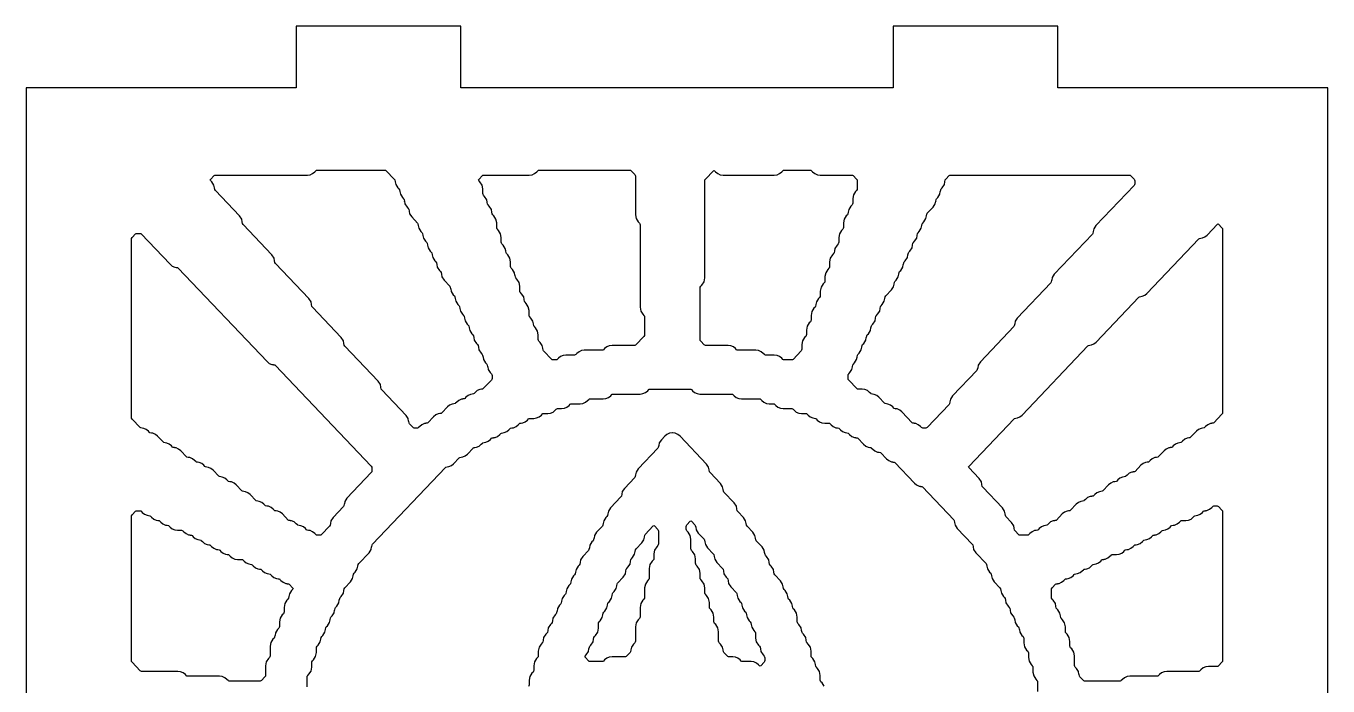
# Model space of a CAD drawing. Header units: millimetres. Extents: x 0 to 63, y 0 to 126.
# Drawn here: x 0 to 63.3, y 94 to 126 of the extents above; entities that cross this region are included whole.
import ezdxf

# ---------------------------------------------------------------- set-up
doc = ezdxf.new("R2010")
doc.units = ezdxf.units.MM
doc.layers.add('CUT', color=1, linetype='Continuous')

msp = doc.modelspace()

# ---------------------------------------------------------------- linework, layer by layer
at = {"layer": 'CUT'}
for points in [[(50.134, 0), (50.134, 3), (63.2679, 3), (63.2679, 123), (50.134, 123), (50.134, 126), (42.134, 126), (42.134, 123), (21.134, 123), (21.134, 126), (13.134, 126), (13.134, 123), (0, 123), (0, 3), (13.134, 3), (13.134, 0), (21.134, 0), (21.134, 3), (42.134, 3), (42.134, 0)], [(9.1692, 118.7594), (9.2012, 118.7637), (13.6708, 118.7637), (13.8043, 118.7819), (13.928, 118.835), (14.0331, 118.9192), (14.0867, 118.9755), (14.1119, 118.9957), (14.1438, 119), (17.4462, 119), (17.4781, 118.9957), (17.5033, 118.9755), (17.8965, 118.562), (17.9208, 118.524), (17.9383, 118.433), (17.9404, 118.4334), (17.965, 118.3054), (18.067, 118.1464), (18.1211, 118.0894), (18.1455, 118.0515), (18.163, 117.9604), (18.1651, 117.9608), (18.1897, 117.8328), (18.2916, 117.6738), (18.3458, 117.6168), (18.3701, 117.5789), (18.3877, 117.4878), (18.3897, 117.4882), (18.4143, 117.3602), (18.5163, 117.2012), (18.5705, 117.1442), (18.5948, 117.1063), (18.6123, 117.0153), (18.6144, 117.0156), (18.639, 116.8877), (18.741, 116.7286), (19.0198, 116.4354), (19.0441, 116.3974), (19.0617, 116.3064), (19.0637, 116.3068), (19.0883, 116.1788), (19.1903, 116.0198), (19.2445, 115.9628), (19.2688, 115.9249), (19.2863, 115.8338), (19.2884, 115.8342), (19.313, 115.7062), (19.415, 115.5472), (19.4691, 115.4902), (19.4935, 115.4523), (19.511, 115.3612), (19.5131, 115.3616), (19.5377, 115.2337), (19.6396, 115.0746), (19.6938, 115.0177), (19.7181, 114.9797), (19.7357, 114.8887), (19.7377, 114.8891), (19.7623, 114.7611), (19.8643, 114.6021), (19.9185, 114.5451), (19.9428, 114.5071), (19.9603, 114.4161), (19.9624, 114.4165), (19.987, 114.2885), (20.089, 114.1295), (20.1431, 114.0725), (20.1675, 114.0346), (20.185, 113.9435), (20.1871, 113.9439), (20.2117, 113.8159), (20.3136, 113.6569), (20.5925, 113.3637), (20.6168, 113.3257), (20.6343, 113.2347), (20.6364, 113.2351), (20.661, 113.1071), (20.763, 112.9481), (20.8171, 112.8911), (20.8415, 112.8531), (20.859, 112.7621), (20.8611, 112.7625), (20.8857, 112.6345), (20.9876, 112.4755), (21.0418, 112.4185), (21.0661, 112.3806), (21.0837, 112.2895), (21.0857, 112.2899), (21.1103, 112.1619), (21.2123, 112.0029), (21.2665, 111.9459), (21.2908, 111.908), (21.3083, 111.8169), (21.3104, 111.8173), (21.335, 111.6894), (21.437, 111.5303), (21.4911, 111.4734), (21.5155, 111.4354), (21.533, 111.3444), (21.5351, 111.3448), (21.5597, 111.2168), (21.6616, 111.0578), (21.7158, 111.0008), (21.7401, 110.9628), (21.7577, 110.8718), (21.7597, 110.8722), (21.7843, 110.7442), (21.8863, 110.5852), (21.9405, 110.5282), (21.9648, 110.4903), (21.9823, 110.3992), (21.9844, 110.3996), (22.009, 110.2716), (22.111, 110.1126), (22.1651, 110.0556), (22.1895, 110.0177), (22.207, 109.9266), (22.2091, 109.927), (22.2337, 109.7991), (22.3356, 109.64), (22.3898, 109.5831), (22.4141, 109.5451), (22.4317, 109.4541), (22.4337, 109.4545), (22.4583, 109.3265), (22.5603, 109.1675), (22.6145, 109.1105), (22.6388, 109.0725), (22.6473, 109.0283), (22.6473, 108.8873), (22.6388, 108.8431), (22.6145, 108.8051), (22.2213, 108.3916), (22.1961, 108.3714), (22.1306, 108.3625), (22.1311, 108.3594), (22.0544, 108.3489), (21.9306, 108.2958), (21.8255, 108.2116), (21.772, 108.1553), (21.7468, 108.1351), (21.6813, 108.1262), (21.6817, 108.1231), (21.605, 108.1127), (21.4813, 108.0596), (21.3762, 107.9753), (21.3226, 107.919), (21.2975, 107.8989), (21.232, 107.89), (21.2324, 107.8868), (21.1557, 107.8764), (21.0319, 107.8233), (20.9268, 107.739), (20.8733, 107.6827), (20.8481, 107.6626), (20.7826, 107.6537), (20.7831, 107.6505), (20.7064, 107.6401), (20.5826, 107.587), (20.4775, 107.5028), (20.1993, 107.2102), (20.1741, 107.19), (20.1086, 107.1811), (20.1091, 107.1779), (20.0324, 107.1675), (19.9086, 107.1144), (19.8035, 107.0302), (19.5253, 106.7376), (19.5001, 106.7174), (19.4346, 106.7085), (19.4351, 106.7054), (19.3584, 106.6949), (19.2346, 106.6418), (19.1295, 106.5576), (19.076, 106.5013), (19.0508, 106.4811), (19.0188, 106.4768), (18.8618, 106.4768), (18.8299, 106.4811), (18.8047, 106.5013), (18.6362, 106.6785), (18.6118, 106.7165), (18.5943, 106.8075), (18.5923, 106.8071), (18.5676, 106.9351), (18.4657, 107.0941), (17.2882, 108.3326), (17.2638, 108.3705), (17.2463, 108.4615), (17.2443, 108.4611), (17.2196, 108.5891), (17.1177, 108.7481), (15.4908, 110.4591), (15.4665, 110.4971), (15.449, 110.5881), (15.4469, 110.5877), (15.4223, 110.7157), (15.3203, 110.8747), (13.9182, 112.3494), (13.8938, 112.3874), (13.8763, 112.4784), (13.8743, 112.478), (13.8496, 112.606), (13.7477, 112.765), (12.1208, 114.476), (12.0965, 114.5139), (12.079, 114.605), (12.0769, 114.6046), (12.0523, 114.7326), (11.9503, 114.8916), (10.5482, 116.3663), (10.5238, 116.4042), (10.5063, 116.4953), (10.5043, 116.4949), (10.4796, 116.6229), (10.3777, 116.7819), (9.2002, 118.0203), (9.1758, 118.0583), (9.1583, 118.1493), (9.1563, 118.1489), (9.1316, 118.2769), (9.0297, 118.4359), (8.9689, 118.4998), (8.9497, 118.5274), (8.9689, 118.555), (9.144, 118.7392)], [(22.1998, 118.7594), (22.2318, 118.7637), (24.4548, 118.7637), (24.5882, 118.7819), (24.712, 118.835), (24.8171, 118.9192), (24.8707, 118.9755), (24.8958, 118.9957), (24.9278, 119), (29.3535, 119), (29.3854, 118.9957), (29.4106, 118.9755), (29.5791, 118.7982), (29.6035, 118.7603), (29.612, 118.7161), (29.612, 116.8369), (29.6477, 116.6514), (29.7496, 116.4924), (29.8038, 116.4354), (29.8281, 116.3974), (29.8366, 116.3532), (29.8366, 112.3474), (29.8723, 112.1619), (29.9743, 112.0029), (30.0285, 111.9459), (30.0528, 111.908), (30.0613, 111.8637), (30.0613, 111.0139), (30.0528, 110.9696), (30.0285, 110.9317), (29.6353, 110.5182), (29.6101, 110.498), (29.5781, 110.4937), (28.4785, 110.4937), (28.345, 110.4755), (28.2213, 110.4224), (28.1162, 110.3382), (28.0626, 110.2819), (28.0374, 110.2617), (28.0055, 110.2574), (27.1305, 110.2574), (26.997, 110.2392), (26.8733, 110.1861), (26.7682, 110.1019), (26.7146, 110.0456), (26.6894, 110.0254), (26.6575, 110.0211), (26.2318, 110.0211), (26.0984, 110.003), (25.9746, 109.9498), (25.8695, 109.8656), (25.816, 109.8093), (25.7908, 109.7892), (25.7588, 109.7848), (25.6018, 109.7848), (25.5698, 109.7892), (25.5447, 109.8093), (25.1515, 110.2228), (25.1272, 110.2608), (25.1096, 110.3518), (25.1076, 110.3514), (25.083, 110.4794), (24.981, 110.6384), (24.9268, 110.6954), (24.9025, 110.7334), (24.894, 110.7776), (24.894, 111.0028), (24.8583, 111.1883), (24.7563, 111.3473), (24.7022, 111.4043), (24.6778, 111.4422), (24.6603, 111.5333), (24.6582, 111.5329), (24.6336, 111.6608), (24.5317, 111.8199), (24.4775, 111.8769), (24.4532, 111.9148), (24.4446, 111.959), (24.4446, 112.1842), (24.409, 112.3697), (24.307, 112.5287), (24.2528, 112.5857), (24.2285, 112.6237), (24.211, 112.7147), (24.2089, 112.7143), (24.1843, 112.8423), (24.0823, 113.0013), (24.0282, 113.0583), (24.0038, 113.0962), (23.9953, 113.1405), (23.9953, 113.3656), (23.9596, 113.5511), (23.8577, 113.7102), (23.8035, 113.7672), (23.7792, 113.8051), (23.7616, 113.8961), (23.7596, 113.8957), (23.735, 114.0237), (23.633, 114.1827), (23.5788, 114.2397), (23.5545, 114.2777), (23.546, 114.3219), (23.546, 114.5471), (23.5103, 114.7326), (23.4083, 114.8916), (23.3542, 114.9486), (23.3298, 114.9865), (23.3123, 115.0776), (23.3102, 115.0772), (23.2856, 115.2052), (23.1837, 115.3642), (23.1295, 115.4212), (23.1052, 115.4591), (23.0966, 115.5034), (23.0966, 115.7285), (23.061, 115.914), (22.959, 116.073), (22.9048, 116.13), (22.8805, 116.168), (22.872, 116.2122), (22.872, 116.4374), (22.8363, 116.6229), (22.7343, 116.7819), (22.6802, 116.8389), (22.6558, 116.8768), (22.6383, 116.9679), (22.6362, 116.9675), (22.6116, 117.0954), (22.5097, 117.2545), (22.4555, 117.3115), (22.4312, 117.3494), (22.4136, 117.4404), (22.4116, 117.44), (22.387, 117.568), (22.285, 117.727), (22.2308, 117.784), (22.2065, 117.822), (22.198, 117.8662), (22.198, 118.0914), (22.1623, 118.2769), (22.0603, 118.4359), (21.9996, 118.4998), (21.9803, 118.5274), (21.9996, 118.555), (22.1747, 118.7392)], [(32.7658, 110.7334), (32.7573, 110.7776), (32.7573, 113.2815), (32.7658, 113.3257), (32.7901, 113.3637), (32.8443, 113.4206), (32.9463, 113.5797), (32.982, 113.7652), (32.982, 118.4798), (32.9905, 118.524), (33.0148, 118.562), (33.4033, 118.9706), (33.4313, 118.9918), (33.4593, 118.9706), (33.5081, 118.9192), (33.6133, 118.835), (33.737, 118.7819), (33.8705, 118.7637), (36.3621, 118.7637), (36.4956, 118.7819), (36.6193, 118.835), (36.7245, 118.9192), (36.778, 118.9755), (36.8032, 118.9957), (36.8351, 119), (38.1155, 119), (38.1474, 118.9957), (38.1726, 118.9755), (38.2261, 118.9192), (38.3313, 118.835), (38.455, 118.7819), (38.5885, 118.7637), (40.1375, 118.7637), (40.1694, 118.7594), (40.1946, 118.7392), (40.3631, 118.562), (40.3875, 118.524), (40.396, 118.4798), (40.396, 118.1025), (40.3875, 118.0583), (40.3631, 118.0203), (40.3089, 117.9633), (40.207, 117.8043), (40.1713, 117.6188), (40.1713, 117.3936), (40.1628, 117.3494), (40.1385, 117.3115), (40.0843, 117.2545), (39.9823, 117.0954), (39.9577, 116.9675), (39.9556, 116.9679), (39.9381, 116.8768), (39.9138, 116.8389), (39.8596, 116.7819), (39.7577, 116.6229), (39.722, 116.4374), (39.722, 116.2122), (39.7135, 116.168), (39.6891, 116.13), (39.6349, 116.073), (39.533, 115.914), (39.4973, 115.7285), (39.4973, 115.5034), (39.4888, 115.4591), (39.4645, 115.4212), (39.4103, 115.3642), (39.3083, 115.2052), (39.2837, 115.0772), (39.2816, 115.0776), (39.2641, 114.9865), (39.2398, 114.9486), (39.1856, 114.8916), (39.0837, 114.7326), (39.048, 114.5471), (39.048, 114.3219), (39.0395, 114.2777), (39.0151, 114.2397), (38.961, 114.1827), (38.859, 114.0237), (38.8233, 113.8382), (38.8233, 113.6131), (38.8148, 113.5688), (38.7905, 113.5309), (38.7363, 113.4739), (38.6343, 113.3149), (38.5986, 113.1294), (38.5986, 112.9042), (38.5901, 112.8599), (38.5658, 112.822), (38.5116, 112.765), (38.4097, 112.606), (38.385, 112.478), (38.383, 112.4784), (38.3655, 112.3874), (38.3411, 112.3494), (38.287, 112.2924), (38.185, 112.1334), (38.1493, 111.9479), (38.1493, 111.7228), (38.1408, 111.6785), (38.1165, 111.6406), (38.0623, 111.5836), (37.9603, 111.4246), (37.9246, 111.2391), (37.9246, 111.0139), (37.9161, 110.9696), (37.8918, 110.9317), (37.8376, 110.8747), (37.7357, 110.7157), (37.7, 110.5302), (37.7, 110.305), (37.6915, 110.2608), (37.6671, 110.2228), (37.2739, 109.8093), (37.2488, 109.7892), (37.2168, 109.7848), (36.8351, 109.7848), (36.8032, 109.7892), (36.778, 109.8093), (36.7245, 109.8656), (36.6193, 109.9498), (36.4956, 110.003), (36.3621, 110.0211), (35.9365, 110.0211), (35.9045, 110.0254), (35.8793, 110.0456), (35.8258, 110.1019), (35.7207, 110.1861), (35.5969, 110.2392), (35.4634, 110.2574), (34.5885, 110.2574), (34.5565, 110.2617), (34.5313, 110.2819), (34.4778, 110.3382), (34.3727, 110.4224), (34.2489, 110.4755), (34.1154, 110.4937), (33.0158, 110.4937), (32.9838, 110.498), (32.9587, 110.5182), (32.7901, 110.6954)], [(40.2041, 109.5831), (40.2583, 109.64), (40.3603, 109.7991), (40.3849, 109.927), (40.387, 109.9266), (40.4045, 110.0177), (40.4288, 110.0556), (40.483, 110.1126), (40.5849, 110.2716), (40.6096, 110.3996), (40.6116, 110.3992), (40.6291, 110.4903), (40.6535, 110.5282), (40.7077, 110.5852), (40.8096, 110.7442), (40.8342, 110.8722), (40.8363, 110.8718), (40.8538, 110.9628), (40.8781, 111.0008), (40.9323, 111.0578), (41.0343, 111.2168), (41.0589, 111.3448), (41.061, 111.3444), (41.0785, 111.4354), (41.1028, 111.4734), (41.157, 111.5303), (41.2589, 111.6894), (41.2836, 111.8173), (41.2856, 111.8169), (41.3031, 111.908), (41.3275, 111.9459), (41.3817, 112.0029), (41.4836, 112.1619), (41.5082, 112.2899), (41.5103, 112.2895), (41.5278, 112.3806), (41.5521, 112.4185), (41.6063, 112.4755), (41.7083, 112.6345), (41.7329, 112.7625), (41.735, 112.7621), (41.7525, 112.8531), (41.7768, 112.8911), (42.0556, 113.1843), (42.1576, 113.3434), (42.1822, 113.4713), (42.1843, 113.4709), (42.2018, 113.562), (42.2261, 113.5999), (42.2803, 113.6569), (42.3823, 113.8159), (42.4069, 113.9439), (42.409, 113.9435), (42.4265, 114.0346), (42.4508, 114.0725), (42.505, 114.1295), (42.6069, 114.2885), (42.6316, 114.4165), (42.6336, 114.4161), (42.6511, 114.5071), (42.6755, 114.5451), (42.7296, 114.6021), (42.8316, 114.7611), (42.8562, 114.8891), (42.8583, 114.8887), (42.8758, 114.9797), (42.9001, 115.0177), (42.9543, 115.0746), (43.0563, 115.2337), (43.0809, 115.3616), (43.083, 115.3612), (43.1005, 115.4523), (43.1248, 115.4902), (43.179, 115.5472), (43.2809, 115.7062), (43.3056, 115.8342), (43.3076, 115.8338), (43.3251, 115.9249), (43.3495, 115.9628), (43.4036, 116.0198), (43.5056, 116.1788), (43.5302, 116.3068), (43.5323, 116.3064), (43.5498, 116.3974), (43.5741, 116.4354), (43.6283, 116.4924), (43.7303, 116.6514), (43.7549, 116.7794), (43.757, 116.779), (43.7745, 116.87), (43.7988, 116.908), (44.0776, 117.2012), (44.1796, 117.3602), (44.2042, 117.4882), (44.2063, 117.4878), (44.2238, 117.5789), (44.2481, 117.6168), (44.3023, 117.6738), (44.4043, 117.8328), (44.4289, 117.9608), (44.431, 117.9604), (44.4485, 118.0515), (44.4728, 118.0894), (44.527, 118.1464), (44.6289, 118.3054), (44.6536, 118.4334), (44.6556, 118.433), (44.6731, 118.524), (44.6975, 118.562), (44.866, 118.7392), (44.8912, 118.7594), (44.9231, 118.7637), (53.6175, 118.7637), (53.6494, 118.7594), (53.6746, 118.7392), (53.8431, 118.562), (53.8674, 118.524), (53.876, 118.4798), (53.876, 118.3388), (53.8674, 118.2945), (53.8431, 118.2566), (51.9916, 116.3093), (51.8896, 116.1503), (51.865, 116.0223), (51.863, 116.0227), (51.8454, 115.9317), (51.8211, 115.8937), (49.9696, 113.9465), (49.8676, 113.7874), (49.843, 113.6595), (49.841, 113.6599), (49.8234, 113.5688), (49.7991, 113.5309), (48.1723, 111.8199), (48.0703, 111.6608), (48.0457, 111.5329), (48.0436, 111.5333), (48.0261, 111.4422), (48.0018, 111.4043), (46.3749, 109.6933), (46.273, 109.5343), (46.2484, 109.4063), (46.2463, 109.4067), (46.2288, 109.3156), (46.2045, 109.2777), (45.0269, 108.0393), (44.925, 107.8803), (44.9004, 107.7523), (44.8983, 107.7527), (44.8808, 107.6616), (44.8565, 107.6237), (43.7893, 106.5013), (43.7641, 106.4811), (43.7321, 106.4768), (43.5751, 106.4768), (43.5432, 106.4811), (43.518, 106.5013), (43.4645, 106.5576), (43.3593, 106.6418), (43.2356, 106.6949), (43.1589, 106.7054), (43.1593, 106.7085), (43.0938, 106.7174), (43.0687, 106.7376), (42.5658, 107.2665), (42.4607, 107.3507), (42.3369, 107.4038), (42.2602, 107.4142), (42.2606, 107.4174), (42.1952, 107.4263), (42.17, 107.4465), (42.1165, 107.5028), (42.0113, 107.587), (41.8876, 107.6401), (41.8109, 107.6505), (41.8113, 107.6537), (41.7458, 107.6626), (41.7207, 107.6827), (41.4425, 107.9753), (41.3373, 108.0596), (41.2136, 108.1127), (41.1369, 108.1231), (41.1373, 108.1262), (41.0718, 108.1351), (41.0467, 108.1553), (40.9931, 108.2116), (40.888, 108.2958), (40.7642, 108.3489), (40.6308, 108.3671), (40.4298, 108.3671), (40.3978, 108.3714), (40.3727, 108.3916), (39.9795, 108.8051), (39.9551, 108.8431), (39.9466, 108.8873), (39.9466, 109.0283), (39.9551, 109.0725), (39.9795, 109.1105), (40.0337, 109.1675), (40.1356, 109.3265), (40.1602, 109.4545), (40.1623, 109.4541), (40.1798, 109.5451)], [(5.5388, 115.9283), (5.5708, 115.9239), (5.596, 115.9038), (6.9975, 114.4297), (7.1026, 114.3455), (7.2264, 114.2924), (7.3031, 114.282), (7.3027, 114.2788), (7.3681, 114.2699), (7.3933, 114.2497), (11.7155, 109.704), (11.8206, 109.6198), (11.9444, 109.5667), (12.0211, 109.5562), (12.0206, 109.5531), (12.0861, 109.5442), (12.1113, 109.524), (16.7732, 104.621), (16.7975, 104.5831), (16.806, 104.5388), (16.806, 104.3979), (16.7975, 104.3536), (16.7732, 104.3157), (15.5956, 103.0773), (15.4937, 102.9182), (15.4691, 102.7903), (15.467, 102.7907), (15.4495, 102.6996), (15.4252, 102.6617), (14.9216, 102.1321), (14.8197, 101.9731), (14.7951, 101.8451), (14.793, 101.8455), (14.7755, 101.7545), (14.7512, 101.7165), (14.358, 101.303), (14.3328, 101.2828), (14.3008, 101.2785), (14.1438, 101.2785), (14.1119, 101.2828), (14.0867, 101.303), (14.0331, 101.3593), (13.928, 101.4435), (13.8043, 101.4966), (13.7276, 101.5071), (13.728, 101.5102), (13.6625, 101.5191), (13.6373, 101.5393), (13.5838, 101.5956), (13.4787, 101.6798), (13.3549, 101.7329), (13.2782, 101.7433), (13.2787, 101.7465), (13.2132, 101.7554), (13.188, 101.7756), (13.1345, 101.8319), (13.0294, 101.9161), (12.9056, 101.9692), (12.8289, 101.9796), (12.8293, 101.9828), (12.7639, 101.9917), (12.7387, 102.0119), (12.4605, 102.3044), (12.3554, 102.3887), (12.2316, 102.4418), (12.1549, 102.4522), (12.1553, 102.4554), (12.0899, 102.4643), (12.0647, 102.4844), (12.0111, 102.5407), (11.906, 102.625), (11.7823, 102.6781), (11.7056, 102.6885), (11.706, 102.6916), (11.6405, 102.7005), (11.6154, 102.7207), (11.5618, 102.777), (11.4567, 102.8612), (11.3329, 102.9143), (11.2562, 102.9248), (11.2567, 102.9279), (11.1912, 102.9368), (11.166, 102.957), (10.8878, 103.2496), (10.7827, 103.3338), (10.6589, 103.3869), (10.5822, 103.3973), (10.5827, 103.4005), (10.5172, 103.4094), (10.492, 103.4296), (10.2138, 103.7222), (10.1087, 103.8064), (9.9849, 103.8595), (9.9082, 103.8699), (9.9087, 103.8731), (9.8432, 103.882), (9.818, 103.9022), (9.7645, 103.9585), (9.6594, 104.0427), (9.5356, 104.0958), (9.4589, 104.1062), (9.4593, 104.1094), (9.3939, 104.1183), (9.3687, 104.1384), (9.0905, 104.431), (8.9854, 104.5152), (8.8616, 104.5684), (8.7849, 104.5788), (8.7853, 104.5819), (8.7199, 104.5908), (8.6947, 104.611), (8.6412, 104.6673), (8.536, 104.7515), (8.4123, 104.8046), (8.3356, 104.8151), (8.336, 104.8182), (8.2705, 104.8271), (8.2454, 104.8473), (8.1918, 104.9036), (8.0867, 104.9878), (7.9629, 105.0409), (7.8862, 105.0514), (7.8867, 105.0545), (7.8212, 105.0634), (7.796, 105.0836), (7.5178, 105.3762), (7.4127, 105.4604), (7.2889, 105.5135), (7.2122, 105.5239), (7.2127, 105.5271), (7.1472, 105.536), (7.122, 105.5562), (7.0685, 105.6125), (6.9634, 105.6967), (6.8396, 105.7498), (6.7629, 105.7602), (6.7633, 105.7634), (6.6979, 105.7723), (6.6727, 105.7924), (6.3945, 106.085), (6.2894, 106.1693), (6.1656, 106.2224), (6.0889, 106.2328), (6.0893, 106.236), (6.0239, 106.2449), (5.9987, 106.265), (5.9452, 106.3213), (5.84, 106.4055), (5.7163, 106.4587), (5.6396, 106.4691), (5.64, 106.4722), (5.5745, 106.4811), (5.5494, 106.5013), (5.1562, 106.9148), (5.1318, 106.9528), (5.1233, 106.997), (5.1233, 115.6443), (5.1318, 115.6886), (5.1562, 115.7265), (5.3247, 115.9038), (5.3499, 115.9239), (5.3818, 115.9283)], [(48.0365, 106.945), (48.102, 106.9539), (48.1015, 106.9571), (48.1782, 106.9675), (48.302, 107.0206), (48.4071, 107.1048), (51.606, 110.4692), (51.6312, 110.4893), (51.6966, 110.4982), (51.6962, 110.5014), (51.7729, 110.5118), (51.8967, 110.5649), (52.0018, 110.6491), (54.0773, 112.832), (54.1025, 112.8522), (54.168, 112.8611), (54.1675, 112.8643), (54.2442, 112.8747), (54.368, 112.9278), (54.4731, 113.012), (56.998, 115.6675), (57.0231, 115.6876), (57.0886, 115.6965), (57.0882, 115.6997), (57.1649, 115.7101), (57.2887, 115.7632), (57.3938, 115.8475), (57.892, 116.3714), (57.92, 116.3926), (57.9479, 116.3714), (58.1118, 116.1991), (58.1361, 116.1612), (58.1446, 116.1169), (58.1446, 107.2333), (58.1361, 107.1891), (58.1118, 107.1511), (57.7186, 106.7376), (57.6934, 106.7174), (57.6279, 106.7085), (57.6284, 106.7054), (57.5517, 106.6949), (57.4279, 106.6418), (57.3228, 106.5576), (57.2693, 106.5013), (57.2441, 106.4811), (57.1786, 106.4722), (57.179, 106.4691), (57.1024, 106.4587), (56.9786, 106.4055), (56.8735, 106.3213), (56.5953, 106.0287), (56.5701, 106.0086), (56.5046, 105.9997), (56.505, 105.9965), (56.4284, 105.9861), (56.3046, 105.933), (56.1995, 105.8488), (56.1459, 105.7924), (56.1208, 105.7723), (56.0553, 105.7634), (56.0557, 105.7602), (55.979, 105.7498), (55.8552, 105.6967), (55.7501, 105.6125), (55.6966, 105.5562), (55.6714, 105.536), (55.6059, 105.5271), (55.6064, 105.5239), (55.5297, 105.5135), (55.4059, 105.4604), (55.3008, 105.3762), (55.0226, 105.0836), (54.9974, 105.0634), (54.9319, 105.0545), (54.9324, 105.0514), (54.8557, 105.0409), (54.7319, 104.9878), (54.6268, 104.9036), (54.5733, 104.8473), (54.5481, 104.8271), (54.4826, 104.8182), (54.483, 104.8151), (54.4064, 104.8046), (54.2826, 104.7515), (54.1775, 104.6673), (53.8993, 104.3747), (53.8741, 104.3546), (53.8086, 104.3457), (53.809, 104.3425), (53.7324, 104.3321), (53.6086, 104.279), (53.5035, 104.1947), (53.4499, 104.1384), (53.4248, 104.1183), (53.3593, 104.1094), (53.3597, 104.1062), (53.283, 104.0958), (53.1592, 104.0427), (53.0541, 103.9585), (53.0006, 103.9022), (52.9754, 103.882), (52.9099, 103.8731), (52.9104, 103.8699), (52.8337, 103.8595), (52.7099, 103.8064), (52.6048, 103.7222), (52.3266, 103.4296), (52.3014, 103.4094), (52.2359, 103.4005), (52.2364, 103.3973), (52.1597, 103.3869), (52.0359, 103.3338), (51.9308, 103.2496), (51.8773, 103.1933), (51.8521, 103.1731), (51.7866, 103.1642), (51.787, 103.1611), (51.7104, 103.1506), (51.5866, 103.0975), (51.4815, 103.0133), (51.4279, 102.957), (51.4028, 102.9368), (51.3373, 102.9279), (51.3377, 102.9248), (51.261, 102.9143), (51.1372, 102.8612), (51.0321, 102.777), (50.7539, 102.4844), (50.7288, 102.4643), (50.6633, 102.4554), (50.6637, 102.4522), (50.587, 102.4418), (50.4632, 102.3887), (50.3581, 102.3044), (50.0799, 102.0119), (50.0548, 101.9917), (49.9893, 101.9828), (49.9897, 101.9796), (49.913, 101.9692), (49.7892, 101.9161), (49.6841, 101.8319), (49.6306, 101.7756), (49.6054, 101.7554), (49.5399, 101.7465), (49.5404, 101.7433), (49.4637, 101.7329), (49.3399, 101.6798), (49.2348, 101.5956), (49.1813, 101.5393), (49.1561, 101.5191), (49.0906, 101.5102), (49.091, 101.5071), (49.0144, 101.4966), (48.8906, 101.4435), (48.7855, 101.3593), (48.7319, 101.303), (48.7068, 101.2828), (48.6748, 101.2785), (48.2931, 101.2785), (48.2612, 101.2828), (48.236, 101.303), (48.0675, 101.4802), (48.0431, 101.5182), (48.0256, 101.6092), (48.0236, 101.6088), (47.9989, 101.7368), (47.897, 101.8958), (47.6181, 102.1891), (47.5938, 102.227), (47.5763, 102.3181), (47.5742, 102.3177), (47.5496, 102.4457), (47.4476, 102.6047), (46.4948, 103.6068), (46.4705, 103.6448), (46.453, 103.7358), (46.4509, 103.7354), (46.4263, 103.8634), (46.3243, 104.0224), (45.8142, 104.5589), (45.795, 104.5865), (45.8142, 104.6141), (48.0113, 106.9249)], [(49.8648, 98.1722), (49.8405, 98.2102), (49.832, 98.2544), (49.832, 98.6317), (49.8405, 98.6759), (49.8648, 98.7139), (50.0333, 98.8911), (50.0585, 98.9113), (50.124, 98.9202), (50.1235, 98.9233), (50.2002, 98.9338), (50.324, 98.9869), (50.4291, 99.0711), (50.4826, 99.1274), (50.5078, 99.1476), (50.5733, 99.1565), (50.5729, 99.1596), (50.6496, 99.17), (50.7733, 99.2231), (50.8784, 99.3074), (50.932, 99.3637), (50.9572, 99.3838), (51.0226, 99.3927), (51.0222, 99.3959), (51.0989, 99.4063), (51.2227, 99.4594), (51.3278, 99.5437), (51.3813, 99.6), (51.4065, 99.6201), (51.472, 99.629), (51.4715, 99.6322), (51.5482, 99.6426), (51.672, 99.6957), (51.7771, 99.7799), (51.8306, 99.8362), (51.8558, 99.8564), (51.9213, 99.8653), (51.9209, 99.8685), (51.9976, 99.8789), (52.1213, 99.932), (52.2264, 100.0162), (52.28, 100.0725), (52.3052, 100.0927), (52.3706, 100.1016), (52.3702, 100.1048), (52.4469, 100.1152), (52.5707, 100.1683), (52.6758, 100.2525), (52.7293, 100.3088), (52.7545, 100.329), (52.7864, 100.3333), (52.9874, 100.3333), (53.1209, 100.3515), (53.2447, 100.4046), (53.3498, 100.4888), (53.4033, 100.5451), (53.4285, 100.5653), (53.494, 100.5742), (53.4935, 100.5773), (53.5702, 100.5878), (53.694, 100.6409), (53.7991, 100.7251), (53.8526, 100.7814), (53.8778, 100.8016), (53.9433, 100.8105), (53.9429, 100.8136), (54.0196, 100.824), (54.1433, 100.8772), (54.2484, 100.9614), (54.302, 101.0177), (54.3272, 101.0378), (54.3926, 101.0468), (54.3922, 101.0499), (54.4689, 101.0603), (54.5927, 101.1134), (54.6978, 101.1977), (54.7513, 101.254), (54.7765, 101.2741), (54.842, 101.283), (54.8415, 101.2862), (54.9182, 101.2966), (55.042, 101.3497), (55.1471, 101.434), (55.2006, 101.4903), (55.2258, 101.5104), (55.2913, 101.5193), (55.2909, 101.5225), (55.3676, 101.5329), (55.4913, 101.586), (55.5964, 101.6702), (55.65, 101.7265), (55.6751, 101.7467), (55.7406, 101.7556), (55.7402, 101.7588), (55.8169, 101.7692), (55.9407, 101.8223), (56.0458, 101.9065), (56.0993, 101.9628), (56.1245, 101.983), (56.1564, 101.9873), (56.3574, 101.9873), (56.4909, 102.0055), (56.6147, 102.0586), (56.7198, 102.1428), (56.7733, 102.1991), (56.7985, 102.2193), (56.864, 102.2282), (56.8635, 102.2313), (56.9402, 102.2418), (57.064, 102.2949), (57.1691, 102.3791), (57.2226, 102.4354), (57.2478, 102.4556), (57.3133, 102.4645), (57.3129, 102.4676), (57.3896, 102.4781), (57.5133, 102.5312), (57.6184, 102.6154), (57.672, 102.6717), (57.6971, 102.6919), (57.7291, 102.6962), (57.8861, 102.6962), (57.9181, 102.6919), (57.9433, 102.6717), (58.1118, 102.4945), (58.1361, 102.4565), (58.1446, 102.4123), (58.1446, 95.1827), (58.1361, 95.1384), (58.1118, 95.1005), (57.9433, 94.9232), (57.9181, 94.9031), (57.8861, 94.8987), (57.4605, 94.8987), (57.327, 94.8806), (57.2032, 94.8275), (57.0981, 94.7433), (57.0446, 94.687), (57.0194, 94.6668), (56.9875, 94.6624), (55.4385, 94.6624), (55.305, 94.6443), (55.1812, 94.5912), (55.0761, 94.507), (55.0226, 94.4507), (54.9974, 94.4305), (54.9655, 94.4262), (53.6411, 94.4262), (53.5077, 94.408), (53.3839, 94.3549), (53.2788, 94.2707), (53.2253, 94.2144), (53.2001, 94.1942), (53.1681, 94.1899), (51.4384, 94.1899), (51.4065, 94.1942), (51.3813, 94.2144), (51.2128, 94.3916), (51.1885, 94.4296), (51.171, 94.5206), (51.1689, 94.5202), (51.1443, 94.6482), (51.0423, 94.8072), (50.9881, 94.8642), (50.9638, 94.9021), (50.9553, 94.9464), (50.9553, 95.4078), (50.9196, 95.5933), (50.8176, 95.7524), (50.7635, 95.8093), (50.7391, 95.8473), (50.7306, 95.8915), (50.7306, 96.1167), (50.6949, 96.3022), (50.593, 96.4612), (50.5388, 96.5182), (50.5145, 96.5561), (50.506, 96.6004), (50.506, 96.8256), (50.4703, 97.0111), (50.3683, 97.1701), (50.3141, 97.2271), (50.2898, 97.265), (50.2723, 97.3561), (50.2702, 97.3557), (50.2456, 97.4836), (50.1436, 97.6427), (50.0895, 97.6996), (50.0651, 97.7376), (50.0476, 97.8286), (50.0456, 97.8282), (50.0209, 97.9562), (49.919, 98.1152)], [(5.3247, 102.4354), (5.3499, 102.4556), (5.3818, 102.4599), (5.5388, 102.4599), (5.5708, 102.4556), (5.596, 102.4354), (5.6495, 102.3791), (5.7546, 102.2949), (5.8784, 102.2418), (5.9551, 102.2313), (5.9547, 102.2282), (6.0201, 102.2193), (6.0453, 102.1991), (6.0988, 102.1428), (6.204, 102.0586), (6.3277, 102.0055), (6.4044, 101.9951), (6.404, 101.9919), (6.4695, 101.983), (6.4946, 101.9628), (6.5482, 101.9065), (6.6533, 101.8223), (6.7771, 101.7692), (6.8537, 101.7588), (6.8533, 101.7556), (6.9188, 101.7467), (6.944, 101.7265), (6.9975, 101.6702), (7.1026, 101.586), (7.2264, 101.5329), (7.3599, 101.5148), (7.5608, 101.5148), (7.5928, 101.5104), (7.618, 101.4903), (7.6715, 101.434), (7.7766, 101.3497), (7.9004, 101.2966), (7.9771, 101.2862), (7.9767, 101.283), (8.0421, 101.2741), (8.0673, 101.254), (8.1208, 101.1977), (8.226, 101.1134), (8.3497, 101.0603), (8.4264, 101.0499), (8.426, 101.0468), (8.4915, 101.0378), (8.5166, 101.0177), (8.5702, 100.9614), (8.6753, 100.8772), (8.7991, 100.824), (8.8757, 100.8136), (8.8753, 100.8105), (8.9408, 100.8016), (8.966, 100.7814), (9.0195, 100.7251), (9.1246, 100.6409), (9.2484, 100.5878), (9.3251, 100.5773), (9.3247, 100.5742), (9.3901, 100.5653), (9.4153, 100.5451), (9.4688, 100.4888), (9.5739, 100.4046), (9.6977, 100.3515), (9.7744, 100.3411), (9.774, 100.3379), (9.8395, 100.329), (9.8646, 100.3088), (9.9182, 100.2525), (10.0233, 100.1683), (10.1471, 100.1152), (10.2805, 100.097), (10.4815, 100.097), (10.5135, 100.0927), (10.5386, 100.0725), (10.5922, 100.0162), (10.6973, 99.932), (10.8211, 99.8789), (10.8977, 99.8685), (10.8973, 99.8653), (10.9628, 99.8564), (10.988, 99.8362), (11.0415, 99.7799), (11.1466, 99.6957), (11.2704, 99.6426), (11.3471, 99.6322), (11.3466, 99.629), (11.4121, 99.6201), (11.4373, 99.6), (11.4908, 99.5437), (11.5959, 99.4594), (11.7197, 99.4063), (11.7964, 99.3959), (11.796, 99.3927), (11.8615, 99.3838), (11.8866, 99.3637), (11.9402, 99.3074), (12.0453, 99.2231), (12.1691, 99.17), (12.2457, 99.1596), (12.2453, 99.1565), (12.3108, 99.1476), (12.336, 99.1274), (12.3895, 99.0711), (12.4946, 98.9869), (12.6184, 98.9338), (12.6951, 98.9233), (12.6946, 98.9202), (12.7601, 98.9113), (12.7853, 98.8911), (12.9604, 98.7069), (12.9796, 98.6793), (12.9604, 98.6517), (12.8996, 98.5878), (12.7977, 98.4288), (12.7731, 98.3008), (12.771, 98.3012), (12.7535, 98.2102), (12.7292, 98.1722), (12.675, 98.1152), (12.573, 97.9562), (12.5373, 97.7707), (12.5373, 97.5455), (12.5288, 97.5013), (12.5045, 97.4634), (12.4503, 97.4064), (12.3483, 97.2473), (12.3127, 97.0618), (12.3127, 96.8367), (12.3041, 96.7924), (12.2798, 96.7545), (12.2256, 96.6975), (12.1237, 96.5385), (12.0991, 96.4105), (12.097, 96.4109), (12.0795, 96.3199), (12.0552, 96.2819), (12.001, 96.2249), (11.899, 96.0659), (11.8633, 95.8804), (11.8633, 95.419), (11.8548, 95.3747), (11.8305, 95.3368), (11.7763, 95.2798), (11.6743, 95.1208), (11.6387, 94.9353), (11.6387, 94.4738), (11.6301, 94.4296), (11.6058, 94.3916), (11.4373, 94.2144), (11.4121, 94.1942), (11.3802, 94.1899), (9.8752, 94.1899), (9.8432, 94.1942), (9.818, 94.2144), (9.7645, 94.2707), (9.6594, 94.3549), (9.5356, 94.408), (9.4021, 94.4262), (7.8532, 94.4262), (7.8212, 94.4305), (7.796, 94.4507), (7.7425, 94.507), (7.6374, 94.5912), (7.5136, 94.6443), (7.3801, 94.6624), (5.6065, 94.6624), (5.5745, 94.6668), (5.5494, 94.687), (5.1562, 95.1005), (5.1318, 95.1384), (5.1233, 95.1827), (5.1233, 102.176), (5.1318, 102.2202), (5.1562, 102.2582)], [(32.5241, 101.7477), (32.5416, 101.6566), (32.5437, 101.657), (32.5683, 101.529), (32.6703, 101.37), (32.9491, 101.0767), (32.9735, 101.0388), (32.991, 100.9477), (32.993, 100.9481), (33.0177, 100.8202), (33.1196, 100.6611), (33.3985, 100.3679), (33.4228, 100.3299), (33.4403, 100.2389), (33.4424, 100.2393), (33.467, 100.1113), (33.569, 99.9523), (33.8478, 99.659), (33.8721, 99.6211), (33.8896, 99.53), (33.8917, 99.5304), (33.9163, 99.4024), (34.0183, 99.2434), (34.0725, 99.1864), (34.0968, 99.1485), (34.1143, 99.0574), (34.1164, 99.0578), (34.141, 98.9299), (34.243, 98.7708), (34.5218, 98.4776), (34.5461, 98.4396), (34.5636, 98.3486), (34.5657, 98.349), (34.5903, 98.221), (34.6923, 98.062), (34.7465, 98.005), (34.7708, 97.9671), (34.7883, 97.876), (34.7904, 97.8764), (34.815, 97.7484), (34.917, 97.5894), (34.9711, 97.5324), (34.9955, 97.4945), (35.013, 97.4034), (35.015, 97.4038), (35.0397, 97.2759), (35.1416, 97.1168), (35.1958, 97.0599), (35.2201, 97.0219), (35.2376, 96.9309), (35.2397, 96.9313), (35.2643, 96.8033), (35.3663, 96.6443), (35.4205, 96.5873), (35.4448, 96.5493), (35.4533, 96.5051), (35.4533, 96.2799), (35.489, 96.0944), (35.591, 95.9354), (35.6451, 95.8784), (35.6695, 95.8405), (35.687, 95.7494), (35.689, 95.7498), (35.7137, 95.6219), (35.8156, 95.4628), (35.8698, 95.4058), (35.8941, 95.3679), (35.9026, 95.3237), (35.9026, 95.1827), (35.8941, 95.1384), (35.8698, 95.1005), (35.706, 94.9282), (35.678, 94.907), (35.65, 94.9282), (35.6011, 94.9796), (35.496, 95.0638), (35.3722, 95.1169), (35.2388, 95.135), (34.8131, 95.135), (34.7812, 95.1394), (34.756, 95.1595), (34.7025, 95.2158), (34.5974, 95.3001), (34.4736, 95.3532), (34.3401, 95.3713), (34.1391, 95.3713), (34.1072, 95.3757), (34.082, 95.3958), (33.9135, 95.5731), (33.8892, 95.611), (33.8716, 95.702), (33.8696, 95.7017), (33.845, 95.8296), (33.743, 95.9887), (33.6888, 96.0456), (33.6645, 96.0836), (33.656, 96.1278), (33.656, 96.5893), (33.6203, 96.7748), (33.5183, 96.9338), (33.4641, 96.9908), (33.4398, 97.0287), (33.4313, 97.073), (33.4313, 97.2981), (33.3956, 97.4836), (33.2937, 97.6427), (33.2395, 97.6996), (33.2152, 97.7376), (33.2066, 97.7818), (33.2066, 98.007), (33.171, 98.1925), (33.069, 98.3515), (33.0148, 98.4085), (32.9905, 98.4464), (32.982, 98.4907), (32.982, 98.7158), (32.9463, 98.9014), (32.8443, 99.0604), (32.7901, 99.1174), (32.7658, 99.1553), (32.7573, 99.1996), (32.7573, 99.4247), (32.7216, 99.6102), (32.6197, 99.7692), (32.5655, 99.8262), (32.5412, 99.8642), (32.5326, 99.9084), (32.5326, 100.1336), (32.497, 100.3191), (32.395, 100.4781), (32.3408, 100.5351), (32.3165, 100.573), (32.308, 100.6173), (32.308, 101.0787), (32.2723, 101.2642), (32.1703, 101.4232), (32.1161, 101.4802), (32.0918, 101.5182), (32.0833, 101.5624), (32.0833, 101.7034), (32.0918, 101.7477), (32.1161, 101.7856), (32.28, 101.9579), (32.308, 101.9791), (32.336, 101.9579), (32.4998, 101.7856)], [(27.3296, 95.6219), (27.3542, 95.7498), (27.3563, 95.7494), (27.3738, 95.8405), (27.3981, 95.8784), (27.4523, 95.9354), (27.5543, 96.0944), (27.5789, 96.2224), (27.581, 96.222), (27.5985, 96.3131), (27.6228, 96.351), (27.677, 96.408), (27.779, 96.567), (27.8146, 96.7525), (27.8146, 96.9777), (27.8232, 97.0219), (27.8475, 97.0599), (27.9017, 97.1168), (28.0036, 97.2759), (28.0282, 97.4038), (28.0303, 97.4034), (28.0478, 97.4945), (28.0721, 97.5324), (28.1263, 97.5894), (28.2283, 97.7484), (28.2529, 97.8764), (28.255, 97.876), (28.2725, 97.9671), (28.2968, 98.005), (28.351, 98.062), (28.453, 98.221), (28.4776, 98.349), (28.4796, 98.3486), (28.4972, 98.4396), (28.5215, 98.4776), (28.5757, 98.5346), (28.6776, 98.6936), (28.7022, 98.8216), (28.7043, 98.8212), (28.7218, 98.9122), (28.7461, 98.9501), (29.025, 99.2434), (29.127, 99.4024), (29.1516, 99.5304), (29.1536, 99.53), (29.1712, 99.6211), (29.1955, 99.659), (29.2497, 99.716), (29.3516, 99.875), (29.3762, 100.003), (29.3783, 100.0026), (29.3958, 100.0936), (29.4201, 100.1316), (29.4743, 100.1886), (29.5763, 100.3476), (29.6009, 100.4756), (29.603, 100.4752), (29.6205, 100.5662), (29.6448, 100.6042), (29.9237, 100.8974), (30.0256, 101.0565), (30.0502, 101.1844), (30.0523, 101.184), (30.0698, 101.2751), (30.0941, 101.313), (30.4827, 101.7216), (30.5106, 101.7428), (30.5386, 101.7216), (30.7025, 101.5493), (30.7268, 101.5114), (30.7353, 101.4671), (30.7353, 100.8536), (30.7268, 100.8093), (30.7025, 100.7714), (30.6483, 100.7144), (30.5463, 100.5554), (30.5106, 100.3699), (30.5106, 100.1447), (30.5021, 100.1004), (30.4778, 100.0625), (30.4236, 100.0055), (30.3217, 99.8465), (30.286, 99.661), (30.286, 99.1996), (30.2775, 99.1553), (30.2531, 99.1174), (30.199, 99.0604), (30.097, 98.9014), (30.0613, 98.7158), (30.0613, 98.2544), (30.0528, 98.2102), (30.0285, 98.1722), (29.9743, 98.1152), (29.8723, 97.9562), (29.8366, 97.7707), (29.8366, 97.3093), (29.8281, 97.265), (29.8038, 97.2271), (29.7496, 97.1701), (29.6477, 97.0111), (29.612, 96.8256), (29.612, 96.1278), (29.6035, 96.0836), (29.5791, 96.0456), (29.525, 95.9887), (29.423, 95.8296), (29.3984, 95.7017), (29.3963, 95.702), (29.3788, 95.611), (29.3545, 95.5731), (29.186, 95.3958), (29.1608, 95.3757), (29.1288, 95.3713), (28.4785, 95.3713), (28.345, 95.3532), (28.2213, 95.3001), (28.1162, 95.2158), (28.0626, 95.1595), (28.0374, 95.1394), (28.0055, 95.135), (27.3991, 95.135), (27.3672, 95.1394), (27.342, 95.1595), (27.1669, 95.3437), (27.1477, 95.3713), (27.1669, 95.3989), (27.2277, 95.4628)]]:
    msp.add_lwpolyline(points, close=True, dxfattribs=at)
for points in [[(13.6607, 93.9171), (13.6607, 94.3785), (13.6692, 94.4228), (13.6935, 94.4607), (13.7477, 94.5177), (13.8496, 94.6767), (13.8853, 94.8622), (13.8853, 95.0874), (13.8938, 95.1316), (13.9182, 95.1696), (13.9723, 95.2265), (14.0743, 95.3856), (14.11, 95.5711), (14.11, 95.7962), (14.1185, 95.8405), (14.1428, 95.8784), (14.197, 95.9354), (14.299, 96.0944), (14.3236, 96.2224), (14.3257, 96.222), (14.3432, 96.3131), (14.3675, 96.351), (14.4217, 96.408), (14.5236, 96.567), (14.5483, 96.695), (14.5503, 96.6946), (14.5678, 96.7856), (14.5922, 96.8236), (14.6463, 96.8805), (14.7483, 97.0396), (14.7729, 97.1675), (14.775, 97.1672), (14.7925, 97.2582), (14.8168, 97.2961), (14.871, 97.3531), (14.973, 97.5121), (14.9976, 97.6401), (14.9997, 97.6397), (15.0172, 97.7308), (15.0415, 97.7687), (15.0957, 97.8257), (15.1976, 97.9847), (15.2223, 98.1127), (15.2243, 98.1123), (15.2418, 98.2033), (15.2662, 98.2413), (15.3203, 98.2983), (15.4223, 98.4573), (15.4469, 98.5853), (15.449, 98.5849), (15.4665, 98.6759), (15.4908, 98.7139), (15.7697, 99.0071), (15.8716, 99.1662), (15.8963, 99.2941), (15.8983, 99.2937), (15.9158, 99.3848), (15.9402, 99.4227), (15.9943, 99.4797), (16.0963, 99.6387), (16.1209, 99.7667), (16.123, 99.7663), (16.1405, 99.8574), (16.1648, 99.8953), (16.6683, 100.4249), (16.7703, 100.5839), (16.7949, 100.7119), (16.797, 100.7115), (16.8145, 100.8025), (16.8388, 100.8404), (20.3773, 104.562), (20.4025, 104.5822), (20.468, 104.5911), (20.4676, 104.5942), (20.5443, 104.6046), (20.668, 104.6577), (20.7731, 104.742), (21.0513, 105.0346), (21.0765, 105.0547), (21.142, 105.0636), (21.1416, 105.0668), (21.2183, 105.0772), (21.342, 105.1303), (21.4471, 105.2145), (21.7253, 105.5071), (21.7505, 105.5273), (21.816, 105.5362), (21.8156, 105.5394), (21.8923, 105.5498), (22.016, 105.6029), (22.1211, 105.6871), (22.1747, 105.7434), (22.1998, 105.7636), (22.2653, 105.7725), (22.2649, 105.7757), (22.3416, 105.7861), (22.4654, 105.8392), (22.5705, 105.9234), (22.624, 105.9797), (22.6492, 105.9999), (22.7147, 106.0088), (22.7142, 106.0119), (22.7909, 106.0224), (22.9147, 106.0755), (23.0198, 106.1597), (23.0733, 106.216), (23.0985, 106.2362), (23.164, 106.2451), (23.1636, 106.2482), (23.2402, 106.2586), (23.364, 106.3118), (23.4691, 106.396), (23.5227, 106.4523), (23.5478, 106.4724), (23.6133, 106.4813), (23.6129, 106.4845), (23.6896, 106.4949), (23.8134, 106.548), (23.9185, 106.6323), (23.972, 106.6886), (23.9972, 106.7087), (24.0627, 106.7176), (24.0622, 106.7208), (24.1389, 106.7312), (24.2627, 106.7843), (24.3678, 106.8685), (24.4213, 106.9249), (24.4465, 106.945), (24.4785, 106.9494), (24.6795, 106.9494), (24.8129, 106.9675), (24.9367, 107.0206), (25.0418, 107.1048), (25.0953, 107.1611), (25.1205, 107.1813), (25.1525, 107.1857), (25.3535, 107.1857), (25.4869, 107.2038), (25.6107, 107.2569), (25.7158, 107.3411), (25.7693, 107.3974), (25.7945, 107.4176), (25.8265, 107.4219), (26.0275, 107.4219), (26.1609, 107.4401), (26.2847, 107.4932), (26.3898, 107.5774), (26.4433, 107.6337), (26.4685, 107.6539), (26.5005, 107.6582), (26.9261, 107.6582), (27.0596, 107.6764), (27.1834, 107.7295), (27.2885, 107.8137), (27.342, 107.87), (27.3672, 107.8902), (27.3991, 107.8945), (28.0494, 107.8945), (28.1829, 107.9127), (28.3067, 107.9658), (28.4118, 108.05), (28.4653, 108.1063), (28.4905, 108.1265), (28.5225, 108.1308), (29.8468, 108.1308), (29.9802, 108.1489), (30.104, 108.2021), (30.2091, 108.2863), (30.2627, 108.3426), (30.2878, 108.3627), (30.3198, 108.3671), (32.2741, 108.3671), (32.3061, 108.3627), (32.3313, 108.3426), (32.3848, 108.2863), (32.4899, 108.2021), (32.6137, 108.1489), (32.7472, 108.1308), (34.2961, 108.1308), (34.3281, 108.1265), (34.3533, 108.1063), (34.4068, 108.05), (34.5119, 107.9658), (34.6357, 107.9127), (34.7692, 107.8945), (35.6441, 107.8945), (35.6761, 107.8902), (35.7013, 107.87), (35.7548, 107.8137), (35.8599, 107.7295), (35.9837, 107.6764), (36.1172, 107.6582), (36.3181, 107.6582), (36.3501, 107.6539), (36.3753, 107.6337), (36.4288, 107.5774), (36.5339, 107.4932), (36.6577, 107.4401), (36.7912, 107.4219), (37.2168, 107.4219), (37.2488, 107.4176), (37.2739, 107.3974), (37.3275, 107.3411), (37.4326, 107.2569), (37.5564, 107.2038), (37.6898, 107.1857), (37.8908, 107.1857), (37.9228, 107.1813), (37.9479, 107.1611), (38.0015, 107.1048), (38.1066, 107.0206), (38.2304, 106.9675), (38.3071, 106.9571), (38.3066, 106.9539), (38.3721, 106.945), (38.3973, 106.9249), (38.4508, 106.8685), (38.5559, 106.7843), (38.6797, 106.7312), (38.8132, 106.7131), (39.0141, 106.7131), (39.0461, 106.7087), (39.0713, 106.6886), (39.1248, 106.6323), (39.2299, 106.548), (39.3537, 106.4949), (39.4304, 106.4845), (39.43, 106.4813), (39.4954, 106.4724), (39.5206, 106.4523), (39.5741, 106.396), (39.6793, 106.3118), (39.803, 106.2586), (39.8797, 106.2482), (39.8793, 106.2451), (39.9448, 106.2362), (39.9699, 106.216), (40.0235, 106.1597), (40.1286, 106.0755), (40.2524, 106.0224), (40.3291, 106.0119), (40.3286, 106.0088), (40.3941, 105.9999), (40.4193, 105.9797), (40.6975, 105.6871), (40.8026, 105.6029), (40.9264, 105.5498), (41.0031, 105.5394), (41.0026, 105.5362), (41.0681, 105.5273), (41.0933, 105.5071), (41.1468, 105.4508), (41.2519, 105.3666), (41.3757, 105.3135), (41.4524, 105.3031), (41.452, 105.2999), (41.5174, 105.291), (41.5426, 105.2708), (41.8208, 104.9783), (41.9259, 104.894), (42.0497, 104.8409), (42.1264, 104.8305), (42.126, 104.8273), (42.1914, 104.8184), (42.2166, 104.7983), (43.1688, 103.7968), (43.2739, 103.7126), (43.3977, 103.6595), (43.4744, 103.6491), (43.474, 103.6459), (43.5394, 103.637), (43.5646, 103.6168), (45.0811, 102.0219), (45.1054, 101.9839), (45.123, 101.8929), (45.125, 101.8933), (45.1496, 101.7653), (45.2516, 101.6063), (45.9798, 100.8404), (46.0041, 100.8025), (46.0216, 100.7115), (46.0237, 100.7119), (46.0483, 100.5839), (46.1503, 100.4249), (46.6538, 99.8953), (46.6781, 99.8574), (46.6956, 99.7663), (46.6977, 99.7667), (46.7223, 99.6387), (46.8243, 99.4797), (46.8785, 99.4227), (46.9028, 99.3848), (46.9203, 99.2937), (46.9224, 99.2941), (46.947, 99.1662), (47.0489, 99.0071), (47.3278, 98.7139), (47.3521, 98.6759), (47.3696, 98.5849), (47.3717, 98.5853), (47.3963, 98.4573), (47.4983, 98.2983), (47.5525, 98.2413), (47.5768, 98.2033), (47.5943, 98.1123), (47.5964, 98.1127), (47.621, 97.9847), (47.7229, 97.8257), (47.7771, 97.7687), (47.8014, 97.7308), (47.819, 97.6397), (47.821, 97.6401), (47.8456, 97.5121), (47.9476, 97.3531), (48.0018, 97.2961), (48.0261, 97.2582), (48.0436, 97.1672), (48.0457, 97.1675), (48.0703, 97.0396), (48.1723, 96.8805), (48.2265, 96.8236), (48.2508, 96.7856), (48.2683, 96.6946), (48.2704, 96.695), (48.295, 96.567), (48.3969, 96.408), (48.4511, 96.351), (48.4754, 96.3131), (48.484, 96.2688), (48.484, 96.0436), (48.5196, 95.8581), (48.6216, 95.6991), (48.6758, 95.6421), (48.7001, 95.6042), (48.7086, 95.5599), (48.7086, 95.3348), (48.7443, 95.1493), (48.8463, 94.9903), (48.9005, 94.9333), (48.9248, 94.8953), (48.9333, 94.8511), (48.9333, 94.6259), (48.969, 94.4404), (49.0709, 94.2814), (49.1251, 94.2244), (49.1494, 94.1865), (49.158, 94.1422), (49.158, 93.6808)], [(38.7876, 93.9393), (38.6857, 94.0984), (38.6315, 94.1553), (38.6071, 94.1933), (38.5986, 94.2375), (38.5986, 94.4627), (38.5629, 94.6482), (38.461, 94.8072), (38.4068, 94.8642), (38.3825, 94.9021), (38.365, 94.9932), (38.3629, 94.9928), (38.3383, 95.1208), (38.2363, 95.2798), (38.1821, 95.3368), (38.1578, 95.3747), (38.1493, 95.419), (38.1493, 95.6441), (38.1136, 95.8296), (38.0117, 95.9887), (37.9575, 96.0456), (37.9331, 96.0836), (37.9156, 96.1746), (37.9136, 96.1742), (37.8889, 96.3022), (37.787, 96.4612), (37.7328, 96.5182), (37.7085, 96.5561), (37.691, 96.6472), (37.6889, 96.6468), (37.6643, 96.7748), (37.5623, 96.9338), (37.5081, 96.9908), (37.4838, 97.0287), (37.4753, 97.073), (37.4753, 97.2981), (37.4396, 97.4836), (37.3377, 97.6427), (37.2835, 97.6996), (37.2591, 97.7376), (37.2416, 97.8286), (37.2396, 97.8282), (37.215, 97.9562), (37.113, 98.1152), (37.0588, 98.1722), (37.0345, 98.2102), (37.017, 98.3012), (37.0149, 98.3008), (36.9903, 98.4288), (36.8883, 98.5878), (36.8341, 98.6448), (36.8098, 98.6827), (36.7923, 98.7738), (36.7902, 98.7734), (36.7656, 98.9014), (36.6637, 99.0604), (36.3848, 99.3536), (36.3605, 99.3916), (36.343, 99.4826), (36.3409, 99.4822), (36.3163, 99.6102), (36.2143, 99.7692), (36.1601, 99.8262), (36.1358, 99.8642), (36.1183, 99.9552), (36.1162, 99.9548), (36.0916, 100.0828), (35.9897, 100.2418), (35.9355, 100.2988), (35.9112, 100.3367), (35.8936, 100.4278), (35.8916, 100.4274), (35.867, 100.5554), (35.765, 100.7144), (35.4861, 101.0077), (35.4618, 101.0456), (35.4443, 101.1366), (35.4422, 101.1363), (35.4176, 101.2642), (35.3157, 101.4232), (35.0368, 101.7165), (35.0125, 101.7545), (34.995, 101.8455), (34.9929, 101.8451), (34.9683, 101.9731), (34.8663, 102.1321), (34.5875, 102.4254), (34.5632, 102.4633), (34.5456, 102.5544), (34.5436, 102.554), (34.519, 102.6819), (34.417, 102.841), (33.9135, 103.3705), (33.8892, 103.4085), (33.8716, 103.4995), (33.8696, 103.4991), (33.845, 103.6271), (33.743, 103.7861), (33.2395, 104.3157), (33.2152, 104.3536), (33.1976, 104.4447), (33.1956, 104.4443), (33.171, 104.5722), (33.069, 104.7313), (31.7818, 106.085), (31.6767, 106.1693), (31.5529, 106.2224), (31.4194, 106.2405), (31.3992, 106.2405), (31.2657, 106.2224), (31.1419, 106.1693), (31.0368, 106.085), (30.873, 105.9127), (30.771, 105.7537), (30.7464, 105.6257), (30.7443, 105.6261), (30.7268, 105.535), (30.7025, 105.4971), (29.7496, 104.495), (29.6477, 104.336), (29.623, 104.208), (29.621, 104.2084), (29.6035, 104.1173), (29.5791, 104.0794), (29.0756, 103.5498), (28.9737, 103.3908), (28.949, 103.2628), (28.947, 103.2632), (28.9295, 103.1722), (28.9051, 103.1342), (28.4016, 102.6047), (28.2997, 102.4457), (28.275, 102.3177), (28.273, 102.3181), (28.2555, 102.227), (28.2311, 102.1891), (28.177, 102.1321), (28.075, 101.9731), (28.0504, 101.8451), (28.0483, 101.8455), (28.0308, 101.7545), (28.0065, 101.7165), (27.7276, 101.4232), (27.6257, 101.2642), (27.601, 101.1363), (27.599, 101.1366), (27.5815, 101.0456), (27.5571, 101.0077), (27.503, 100.9507), (27.401, 100.7916), (27.3764, 100.6637), (27.3743, 100.6641), (27.3568, 100.573), (27.3325, 100.5351), (27.0536, 100.2418), (26.9517, 100.0828), (26.927, 99.9548), (26.925, 99.9552), (26.9075, 99.8642), (26.8831, 99.8262), (26.829, 99.7692), (26.727, 99.6102), (26.7024, 99.4822), (26.7003, 99.4826), (26.6828, 99.3916), (26.6585, 99.3536), (26.6043, 99.2967), (26.5023, 99.1376), (26.4777, 99.0097), (26.4756, 99.0101), (26.4581, 98.919), (26.4338, 98.8811), (26.3796, 98.8241), (26.2777, 98.6651), (26.253, 98.5371), (26.251, 98.5375), (26.2335, 98.4464), (26.2091, 98.4085), (26.155, 98.3515), (26.053, 98.1925), (26.0284, 98.0645), (26.0263, 98.0649), (26.0088, 97.9739), (25.9845, 97.9359), (25.9303, 97.8789), (25.8283, 97.7199), (25.8037, 97.5919), (25.8016, 97.5923), (25.7841, 97.5013), (25.7598, 97.4634), (25.7056, 97.4064), (25.6037, 97.2473), (25.579, 97.1194), (25.577, 97.1198), (25.5595, 97.0287), (25.5351, 96.9908), (25.481, 96.9338), (25.379, 96.7748), (25.3544, 96.6468), (25.3523, 96.6472), (25.3348, 96.5561), (25.3105, 96.5182), (25.2563, 96.4612), (25.1543, 96.3022), (25.1297, 96.1742), (25.1276, 96.1746), (25.1101, 96.0836), (25.0858, 96.0456), (25.0316, 95.9887), (24.9297, 95.8296), (24.894, 95.6441), (24.894, 95.419), (24.8855, 95.3747), (24.8611, 95.3368), (24.807, 95.2798), (24.705, 95.1208), (24.6693, 94.9353), (24.6693, 94.7101), (24.6608, 94.6658), (24.6365, 94.6279), (24.5823, 94.5709), (24.4803, 94.4119), (24.4446, 94.2264), (24.4446, 94.0012), (24.4361, 93.957), (24.4118, 93.9191)]]:
    msp.add_lwpolyline(points, dxfattribs=at)

doc.saveas('drawing.dxf')
